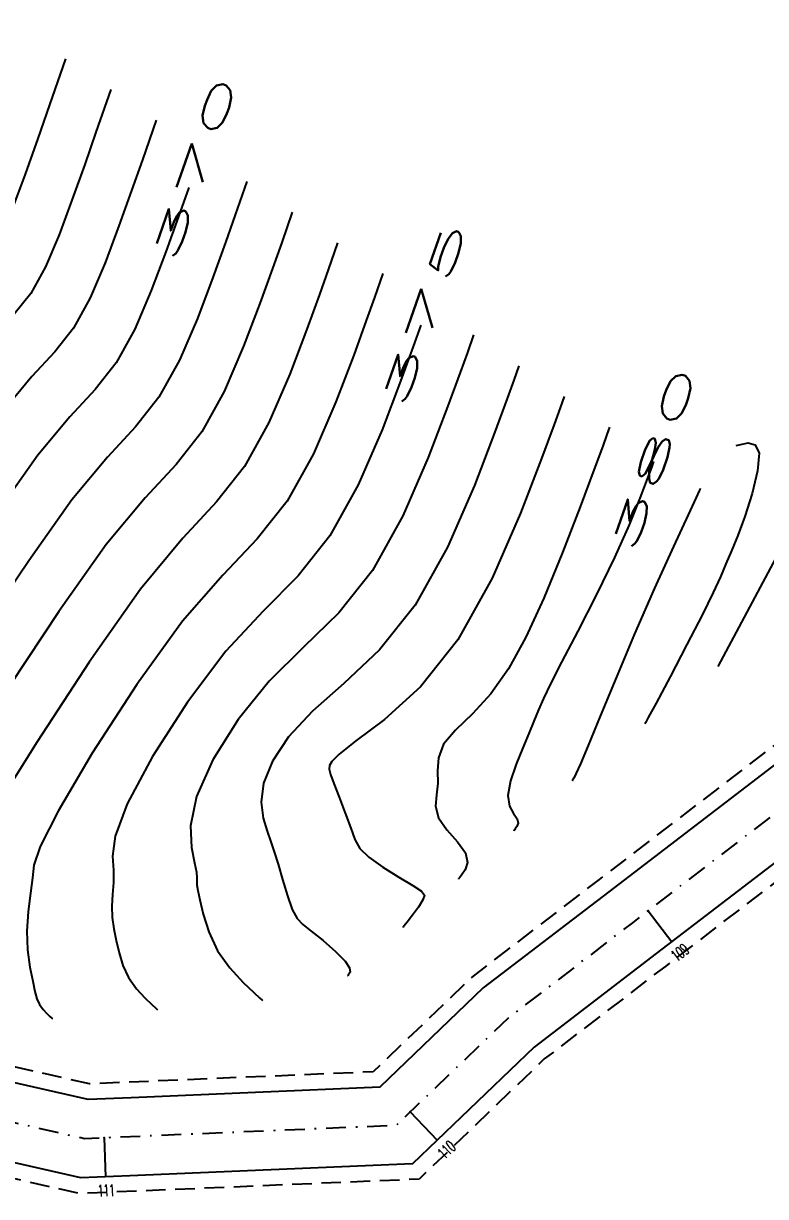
# Model space of a CAD drawing. Header units: millimetres. Extents: x 276147 to 291056, y 9594849 to 9609891.
# Drawn here: x 281249.5 to 281297.1, y 9596043.5 to 9596118.7 of the extents above; entities that cross this region are included whole.
import ezdxf
from ezdxf.enums import TextEntityAlignment as Align

# ---------------------------------------------------------------- set-up
doc = ezdxf.new("R2010")
doc.units = ezdxf.units.MM
doc.header["$LTSCALE"] = 10
for name, pattern in [('CONTINUO', [0]), ('DASHDOTX2', [50.8, 25.4, -12.7, 0, -12.7]), ('HIDDEN', [0.375, 0.25, -0.125])]:
    doc.linetypes.add(name, pattern=pattern)
for name, color, linetype in [('Curvas mestras', 30, 'Continuous'), ('Curvas simples', 9, 'Continuous'), ('Curvas texto', 2, 'Continuous'), ('TG', 7, 'CONTINUO')]:
    doc.layers.add(name, color=color, linetype=linetype)
doc.styles.add('ROMAND', font='romand', dxfattribs={"height": 0.2})
doc.styles.add('SIMPLEX', font='simplex', dxfattribs={"height": 0.2})

msp = doc.modelspace()

# ---------------------------------------------------------------- linework, layer by layer
at = {"color": 8, "linetype": 'HIDDEN', "ltscale": 0.5, "elevation": 160.1796621240507, "flags": 128}
for points in [[(281705.3257447103, 9596186.097807938), (281671.0420966857, 9596148.442213606), (281618.3708522619, 9596117.96751722), (281612.1522653525, 9596096.604426004), (281614.0101236665, 9596087.174232556), (281610.8053393826, 9596082.23393807), (281604.9222878393, 9596084.156284798), (281599.9496397175, 9596090.860116001), (281593.3803922225, 9596109.605399935), (281582.0417510347, 9596127.327627068), (281572.6046193693, 9596134.304534238), (281559.9765863478, 9596134.674678959), (281544.3286989689, 9596118.564739116), (281540.658778394, 9596097.818736246), (281537.5093358072, 9596080.228775298), (281520.4284557049, 9596075.011032958), (281502.0332003358, 9596069.391784875), (281494.509547525, 9596070.404022079), (281490.7256996009, 9596076.43605404), (281493.2584685785, 9596098.132715838), (281480.0995632795, 9596101.385524807), (281449.2964902226, 9596100.548274204), (281430.0223790895, 9596096.12669182), (281411.9683109509, 9596097.93913607), (281407.5724122446, 9596102.453821631), (281411.4039140878, 9596110.665556196), (281403.1008950184, 9596132.470582576), (281380.8081796909, 9596137.376344452), (281359.9408718039, 9596130.859888002), (281347.0544783977, 9596114.790196389), (281314.7314768742, 9596091.261051774), (281302.0196165714, 9596075.766356803), (281286.4640279276, 9596063.849675173), (281278.3709921193, 9596057.649837077), (281271.9708323478, 9596051.505744739), (281253.7808607005, 9596050.73446907), (281235.6029599643, 9596054.86117104), (281221.8458024181, 9596066.889702521), (281218.7834329222, 9596074.38328282), (281220.4968017068, 9596082.605134564), (281229.7359844254, 9596099.331536198), (281236.8484486804, 9596107.608992774), (281236.979980318, 9596119.127903767), (281235.6370826386, 9596129.28381643), (281234.0505352953, 9596141.282374846), (281212.8134960154, 9596149.146566434), (281092.4168111571, 9596154.564297132), (281072.9977757005, 9596155.438134354), (281065.8047075431, 9596158.14915656), (281063.8059635049, 9596165.040728634), (281066.3762022938, 9596173.094204625), (281071.6566353667, 9596181.153613526), (281081.5611500744, 9596198.655863922), (281101.2580152763, 9596233.462159524), (281110.9768763188, 9596250.636341654), (281122.9105798664, 9596265.854385952), (281139.2392582729, 9596279.071111804), (281144.5124366145, 9596320.34150084), (281144.6678345738, 9596400.540929634), (281142.6738615293, 9596440.915119793), (281132.673374487, 9596479.71147487), (281130.7173237967, 9596498.969147392), (281132.9373055062, 9596519.560689582), (281123.2639871383, 9596537.496452231), (281115.0194181657, 9596617.069980796), (281104.5392557544, 9596635.017106473), (281094.1622148029, 9596652.131000444), (281062.9990502925, 9596703.525525687), (281028.0758804538, 9596751.42602632), (281004.8557222936, 9596889.161327347), (280985.2271627478, 9596924.87591348), (280973.6552831217, 9596941.402191738), (280950.7410745324, 9596974.150890775), (280928.3153482458, 9597006.224941807), (280925.6195852169, 9597024.964569218), (280925.2975179172, 9597044.877213322), (280917.2359068681, 9597124.57081029), (280911.1712139401, 9597184.52373918), (280889.6831715604, 9597262.502901934), (280877.7477164246, 9597278.852490822), (280862.055065255, 9597314.685484517), (280856.3541850812, 9597353.476188295), (280854.639876525, 9597373.434056284), (280854.116042565, 9597382.033457942), (280871.520011573, 9597404.084292108), (280905.668337576, 9597426.436078487), (280910.5490067642, 9597446.52226166), (280951.9025449565, 9597502.510226574), (280957.1189760176, 9597513.160656158), (280912.2559968092, 9597626.929295046), (280886.4466186127, 9597649.84623889), (280803.0956212914, 9597671.772893883), (280795.5081167346, 9597683.569792682), (280779.3586608997, 9597708.67864036)], [(281710.5178374354, 9596181.402838333), (281675.4873313782, 9596142.926929222), (281624.307053171, 9596113.31488082), (281619.3497790786, 9596096.28485452), (281621.4263888606, 9596085.744313402), (281613.7482014651, 9596073.908101201), (281600.6285639192, 9596078.195075762), (281593.6947889923, 9596087.542782567), (281587.0441809219, 9596106.520228112), (281576.8415557245, 9596122.466869175), (281570.2070225818, 9596127.371804645), (281562.8511565771, 9596127.587415023), (281550.8473176515, 9596115.229125477), (281547.550488274, 9596096.592201235), (281543.6457749243, 9596074.783975355), (281522.4734780471, 9596068.316416942), (281502.6155564374, 9596062.250364274), (281490.3236323596, 9596063.904127834), (281483.4874242715, 9596074.802088458), (281485.5904618715, 9596092.817507926), (281479.3410703855, 9596094.362323103), (281450.1828653127, 9596093.569781242), (281430.4670404004, 9596089.0468674), (281408.7319094135, 9596091.228852794), (281399.1852311144, 9596101.033503352), (281403.8083725086, 9596110.941892164), (281397.904403359, 9596126.446638325), (281381.1197991235, 9596130.14027862), (281364.0658912837, 9596124.81467321), (281351.9303354857, 9596109.681297015), (281319.5752295485, 9596086.128782371), (281306.9185099731, 9596070.701299338), (281290.7209629054, 9596058.29283213), (281282.937430859, 9596052.330095816), (281274.9102619792, 9596044.624090252), (281253.1431036982, 9596043.701137766), (281232.327572161, 9596048.426628146), (281215.9921594214, 9596062.709449701), (281211.4940514419, 9596073.71626432), (281213.8592733805, 9596085.066129155), (281223.9570691917, 9596103.346943974), (281229.8780090109, 9596110.237709327), (281229.9747168267, 9596118.706916755), (281228.6974866962, 9596128.366206406), (281227.6639062291, 9596136.182850303), (281211.4073002868, 9596142.202760234), (281092.1021365739, 9596147.57137357), (281071.5708639357, 9596148.495260356), (281060.0576341382, 9596152.834524348), (281056.4892279477, 9596165.13821506), (281059.9978339799, 9596176.131930728), (281065.6766406024, 9596184.799368419), (281075.468991096, 9596202.103413628), (281095.1658562979, 9596236.909709232), (281105.1438604567, 9596254.541822702), (281117.8909552532, 9596270.797116162), (281132.6517374361, 9596282.744758626), (281137.513299567, 9596320.793644417), (281137.6674998371, 9596400.374957068), (281135.7175383865, 9596439.857995542), (281125.76273324, 9596478.477130141), (281123.6791015143, 9596498.990861015), (281125.744705554, 9596518.150466044), (281116.4442590884, 9596535.394869061), (281108.2124486681, 9596614.84525679), (281098.5236189183, 9596631.437236797), (281088.1766027751, 9596648.501613624), (281057.1675960032, 9596699.64190077), (281021.4475676514, 9596748.635369822), (280998.1501936199, 9596886.828693196), (280979.2754088979, 9596921.171769831), (280967.9212277801, 9596937.38714387), (280945.0056382589, 9596970.137815801), (280921.6238898133, 9597003.579202123), (280918.6276817167, 9597024.407376846), (280918.3032270725, 9597044.46762471), (280910.2714493166, 9597123.86630265), (280904.2661006415, 9597183.232579943), (280883.2747300601, 9597259.409342542), (280871.6426774854, 9597275.343320373), (280855.2660766902, 9597312.738061812), (280849.3979144628, 9597352.667008877), (280847.6581155221, 9597372.921634253), (280846.9665996198, 9597384.273748573), (280866.7319753881, 9597409.316485843), (280899.5195873695, 9597430.777616875), (280904.0800883559, 9597449.546161648), (280945.8950794268, 9597506.15888102), (280949.4739875075, 9597513.465966662), (280906.3575799417, 9597622.805450775), (280883.0489782383, 9597643.501877958), (280798.6812780778, 9597665.69599096), (280789.6207265427, 9597679.783153443), (280773.4712707121, 9597704.892001115)]]:
    msp.add_lwpolyline(points, dxfattribs=at)
at = {"linetype": 'Continuous'}
for p in [(281289.5886351176, 9596061.83436715, 160.1796621240507), (281289.5886351176, 9596061.83436715, 160.1796621240507), (281274.3454802627, 9596048.933644641, 160.1796621240507), (281274.3454802627, 9596048.933644641, 160.1796621240507), (281254.7118040306, 9596047.270797297, 160.1796621240507), (281254.7118040306, 9596047.270797297, 160.1796621240507)]:
    msp.add_point(p, dxfattribs=at)
at = {"layer": 'Curvas mestras', "linetype": 'CONTINUO'}
for points in [[(281260.1490611833, 9596108.217681294, -90.63365274955552), (281259.4906978459, 9596106.352051208, -90.58573387455218), (281258.6785602745, 9596104.090284912, -90.5279208641409), (281257.7449657418, 9596101.596543463, -90.46494436691543), (281256.6884410878, 9596099.131159317, -90.40536475382069), (281255.4990620575, 9596096.978513269, -90.35870007713353), (281254.1457189004, 9596095.267382793, -90.3297947126234), (281252.5125489373, 9596093.504154066, -90.30479927334491), (281250.4625030024, 9596091.039612938, -90.26519081447302), (281247.9519067128, 9596087.509227427, -90.1999007371164)], [(281275.0302319903, 9596099.389857352, -85.04196607452135), (281274.5365115957, 9596098.011861365, -85.00672144317335), (281273.7285525439, 9596095.801154783, -84.95049772390891), (281272.53936126, 9596092.674755424, -84.87192048565751), (281271.005567484, 9596089.14476231, -84.78703534285566), (281269.1897035356, 9596085.872045495, -84.71624301137902), (281267.148721164, 9596083.305422658, -84.6731075124375), (281264.9172558562, 9596081.045510922, -84.64384626326185), (281262.5243625318, 9596078.480877006, -84.6078400518422), (281260.0558915908, 9596075.216483705, -84.550420631273), (281257.8248723833, 9596071.722893033, -84.48072416617336), (281256.2011307486, 9596068.687066073, -84.41383786408963), (281255.4305741078, 9596066.61962517, -84.36155799860401), (281255.2634302363, 9596065.325841777, -84.3225173584328), (281255.3260074992, 9596064.434651606, -84.29205791631514), (281255.320543809, 9596063.636479026, -84.26601238091499), (281255.2529922972, 9596062.867721004, -84.24217705215821), (281255.2052356418, 9596062.12626316, -84.2188389656043), (281255.2405805708, 9596061.405856516, -84.19452255681651), (281255.3480319964, 9596060.683704719, -84.16870152551238), (281255.4980188777, 9596059.932875797, -84.14108693870051), (281255.6748980788, 9596059.137855316, -84.11148441928933), (281255.9187250818, 9596058.328800896, -84.08007814161502), (281256.283484266, 9596057.54728469, -84.04714671804365), (281256.7913763517, 9596056.836155523, -84.0136486081432), (281257.3374793784, 9596056.243347993, -83.98326073403271), (281257.7850887234, 9596055.81807141, -83.96033977999141), (281258.0333522713, 9596055.589291664, -83.94785938856919), (281258.1248179459, 9596055.50500407, -83.94326133603718), (281258.1378841869, 9596055.492963562, -83.94260449587867)], [(281289.9392182849, 9596090.636491928, -79.45216096462937), (281289.804851239, 9596090.26733672, -79.442761394163), (281289.529568954, 9596089.52239483, -79.42387639349587), (281289.0602540007, 9596088.282714996, -79.39267432110185), (281288.3699892849, 9596086.581032932, -79.35076821196387), (281287.4384030417, 9596084.488003127, -79.30088226767523), (281286.2843040178, 9596082.118920408, -79.24641701046173), (281285.0832109769, 9596079.767626116, -79.19347799793152), (281284.0498191848, 9596077.772597939, -79.14884705780102), (281283.3420422146, 9596076.376037339, -79.11729096705366), (281282.8906638332, 9596075.435026886, -79.09551590066664), (281282.5696841102, 9596074.71037091, -79.07821295756415), (281282.2694394159, 9596073.994346501, -79.06077663480792), (281281.9456013261, 9596073.205119805, -79.04141516008215), (281281.5701767247, 9596072.292332726, -79.01904027748648), (281281.1428859326, 9596071.239842352, -78.9931286163305), (281280.7742950445, 9596070.168377535, -78.9654168669044), (281280.6026876027, 9596069.232888298, -78.93820672013365), (281280.7125502628, 9596068.549116952, -78.91359497073833), (281280.9732141487, 9596068.075988866, -78.89285864200471), (281281.200214513, 9596067.733228695, -78.87707006939715), (281281.2552580548, 9596067.455398623, -78.86686097181203), (281281.1847193068, 9596067.236428022, -78.8611015183528), (281281.0811392592, 9596067.085087787, -78.85822149281418), (281281.018332309, 9596067.00444233, -78.8568395928273), (281280.9951924857, 9596066.974731054, -78.85633048714632), (281280.9918872264, 9596066.970486876, -78.85625775853671)]]:
    msp.add_polyline3d(points, dxfattribs=at)
at = {"layer": 'Curvas simples', "linetype": 'CONTINUO'}
for points in [[(281252.2481850748, 9596116.466154255, -94.0647590397534), (281251.220358699, 9596113.514375659, -93.98866475451766), (281250.4632091954, 9596111.35616472, -93.93314132842036), (281249.6485645155, 9596109.063763991, -93.87437478897888), (281248.868328631, 9596106.949616289, -93.82075869154917)], [(281255.1540716783, 9596114.497972809, -92.94119431377882), (281254.1965928605, 9596111.74881087, -92.87032741951091), (281253.4723727469, 9596109.68812755, -92.81733885217952), (281252.6585627695, 9596107.405937968, -92.75889016498374), (281251.8272073347, 9596105.165258681, -92.70215392336516), (281250.9615899302, 9596103.125718523, -92.65269654345721), (281250.0228050667, 9596101.42110038, -92.61568291144474), (281248.9605038801, 9596100.07795563, -92.59299376784148)], [(281258.0599582816, 9596112.529791359, -91.81762958774604), (281257.1728270216, 9596109.983246082, -91.75199008462042), (281256.4815352968, 9596108.02008938, -91.70153636342414), (281255.6685610231, 9596105.74811194, -91.64340554104686), (281254.7860860386, 9596103.380901076, -91.58354915518115), (281253.8250150093, 9596101.128438922, -91.52903065873804), (281252.7609335625, 9596099.19980683, -91.48719149434734), (281251.5531113887, 9596097.672668708, -91.46139422387611), (281250.0955514874, 9596096.099034823, -91.4390864700803), (281248.2659399217, 9596093.899497993, -91.40373699468589)], [(281263.8717324912, 9596108.59342946, -89.57050014819512), (281263.1252953446, 9596106.452116502, -89.5153154144904), (281262.4998603953, 9596104.684013039, -89.46993138573865), (281261.6885585283, 9596102.432458883, -89.41243624008754), (281260.7038444459, 9596099.81218586, -89.34633959873142), (281259.5518661685, 9596097.133880712, -89.28169890181422), (281258.2371905533, 9596094.757219715, -89.23020865991973), (281256.7383264116, 9596092.862096872, -89.19819520119606), (281254.9295473899, 9596090.909274306, -89.17051208912417), (281252.6590650833, 9596088.179727888, -89.12664465428364), (281249.8862871303, 9596084.266418163, -89.05406950894073), (281247.0153972971, 9596080.0102283, -88.9722280269165)], [(281266.7776190945, 9596106.625248011, -88.44693542216234), (281266.1015295059, 9596104.686551714, -88.39697807948372), (281265.5090239447, 9596103.015974868, -88.3541288768433), (281264.6985567821, 9596100.774632858, -88.2969516160924), (281263.6627241491, 9596098.027828248, -88.2277348103494), (281262.415291248, 9596095.136601117, -88.1580330171532), (281260.975318049, 9596092.53592616, -88.10171726284571), (281259.3309339228, 9596090.456810957, -88.06659569000149), (281257.3465448398, 9596088.314393546, -88.03622489233064), (281254.8556281641, 9596085.319842834, -87.98809847407071), (281251.820668545, 9596081.023607895, -87.90823822802886), (281248.7201877529, 9596076.333254455, -87.81677840984455)], [(281269.683505698, 9596104.657066561, -87.32337069618782), (281269.0777636677, 9596102.920986926, -87.27864074459333), (281268.518186496, 9596101.3479377, -87.23832642080063), (281267.7085550361, 9596099.116806835, -87.1814669920972), (281266.6216028525, 9596096.243470639, -87.10913004222354), (281265.278716327, 9596093.139321515, -87.03436713243403), (281263.7134465446, 9596090.314632606, -86.97322584574837), (281261.9235414342, 9596088.051525038, -86.93499617874883), (281259.76354329, 9596085.719512785, -86.9019376754554), (281257.0521902455, 9596082.459957784, -86.8495523140559), (281253.755048962, 9596077.780798629, -86.76240700008614), (281250.4249782086, 9596072.656280605, -86.66132879283069), (281247.7616662834, 9596068.427226663, -86.57620969201932)], [(281272.5893923043, 9596102.688886117, -86.19980600286769), (281272.0539978287, 9596101.155422136, -86.16030340952821), (281271.5273490461, 9596099.679899532, -86.12252393192873), (281270.7185542899, 9596097.458980808, -86.06598234796232), (281269.5804825564, 9596094.459113032, -85.99052525384153), (281268.1421424052, 9596091.142041909, -85.91070122757489), (281266.4515750398, 9596088.093339045, -85.84473442847636), (281264.5345115144, 9596085.675860465, -85.80399872283718), (281262.3274382896, 9596083.361602787, -85.77246698227512), (281259.7445316814, 9596080.399849044, -85.72726185086916), (281256.8068723931, 9596076.339669641, -85.65318371136934), (281253.9631557061, 9596071.929294493, -85.56574428963043), (281251.768983289, 9596068.21674187, -85.48813304249464), (281250.612938461, 9596065.9613697, -85.43743301028414), (281250.2155360956, 9596064.76788043, -85.40630100734089), (281250.1302737115, 9596063.952315148, -85.38128737822669), (281250.0022153239, 9596062.96410693, -85.3514755048349), (281249.8426849543, 9596061.786266834, -85.31608136489783), (281249.7545691287, 9596060.535200913, -85.27685415200219), (281249.8109071403, 9596059.320384042, -85.23591507380152), (281249.9653413714, 9596058.223571418, -85.19687371872388), (281250.1416609808, 9596057.319590062, -85.16371190795005), (281250.283696195, 9596056.657632038, -85.13916913800901), (281250.4154305164, 9596056.184351556, -85.12101589326315), (281250.5808835189, 9596055.820768863, -85.1057804662527), (281250.8066135546, 9596055.504710566, -85.09089238379639), (281251.0493261226, 9596055.241240667, -85.07738666337937), (281251.2482634998, 9596055.052229516, -85.06719959669536), (281251.3586027425, 9596054.950549513, -85.06165275469212), (281251.3992540425, 9596054.913088253, -85.05960917440504), (281251.4050613706, 9596054.907736361, -85.05931722503416)], [(281278.4011665114, 9596098.752523215, -83.95267653060412), (281278.0064661516, 9596097.62429256, -83.92362873951473), (281277.5456751444, 9596096.34382319, -83.89091893421985), (281276.7385507977, 9596094.143328756, -83.83501309991382), (281275.4982409641, 9596090.890397819, -83.75331569733365), (281273.8689925632, 9596087.147482708, -83.66336945807822), (281271.9278310313, 9596083.650751937, -83.58775161424686), (281269.7629308166, 9596080.934985852, -83.54221633475069), (281267.5070744253, 9596078.729420057, -83.51522555682138), (281265.3041943799, 9596076.56190397, -83.48841819990454), (281263.3049107877, 9596074.093297767, -83.44765755123493), (281261.6865880612, 9596071.516491575, -83.39570406285614), (281260.6332782049, 9596069.15738927, -83.3395426529718), (281260.2482097527, 9596067.277879642, -83.28568295415286), (281260.3113243767, 9596065.883803124, -83.2387337094082), (281260.5217402853, 9596064.916987065, -83.20282844177237), (281260.6388712939, 9596064.308851121, -83.18054927707684), (281260.6632996377, 9596063.949174171, -83.16827270664768), (281260.655901153, 9596063.717324411, -83.16082376663368), (281260.6702529999, 9596063.491328001, -83.15313002725864), (281260.7307226184, 9596063.143837016, -83.14052929976279), (281260.8543777744, 9596062.546161529, -83.11846194936922), (281261.0660989633, 9596061.618078597, -83.08379972065134), (281261.4220196457, 9596060.473249245, -83.03914035742903), (281261.9860840157, 9596059.273801515, -82.9885130226289), (281262.7761391489, 9596058.167600479, -82.93640483249013), (281263.6256326368, 9596057.245456327, -82.88913483745685), (281264.3219149493, 9596056.583914302, -82.85347997586038), (281264.7081018019, 9596056.228034807, -82.83406605510069), (281264.850381852, 9596056.09692089, -82.8269135304985), (281264.8707070007, 9596056.078189759, -82.82589173401041)], [(281281.3070531174, 9596096.784342768, -82.82911183728405), (281280.9827003133, 9596095.858727772, -82.80529140456613), (281280.5548376943, 9596094.675785022, -82.77511644546436), (281279.7485490519, 9596092.485502733, -82.71952847591862), (281278.4571196676, 9596089.10604021, -82.63471092914963), (281276.7324186418, 9596085.150203103, -82.5397035532774), (281274.6659595274, 9596081.429458385, -82.4592601971494), (281272.3771414662, 9596078.564548047, -82.41132510426937), (281270.0968929917, 9596076.413328188, -82.38660481766831), (281268.0840252306, 9596074.642931936, -82.36899640099406), (281266.5494156749, 9596072.984565694, -82.34545872619171), (281265.5121942676, 9596071.425725013, -82.31519803034874), (281264.9435543163, 9596070.01797873, -82.2804824192103), (281264.7926839563, 9596068.802810024, -82.24369122567853), (281264.9207356245, 9596067.781357463, -82.20764892690616), (281265.1668555861, 9596066.944674945, -82.17529127988067), (281265.4023120896, 9596066.26046192, -82.14814393905951), (281265.6268583009, 9596065.602996932, -82.1220921097815), (281265.8723693726, 9596064.82320606, -82.09161096004797), (281266.1607496856, 9596063.833289409, -82.05338368736236), (281266.4740205471, 9596062.790552163, -82.01292590124334), (281266.7842304887, 9596061.913571538, -81.97796121556567), (281267.0848747526, 9596061.34948389, -81.95344169545248), (281267.4552253979, 9596060.959648123, -81.93323295554413), (281267.9959971915, 9596060.533980293, -81.90842907703743), (281268.7534963152, 9596059.923798038, -81.87322837617515), (281269.5563806068, 9596059.226023346, -81.83424632748623), (281270.1788943255, 9596058.598982776, -81.80120283926632), (281270.4582881503, 9596058.165505067, -81.78138983135838), (281270.4838344426, 9596057.906433515, -81.77238754459219), (281270.407806991, 9596057.767117593, -81.76934846272022), (281270.3542870603, 9596057.698398167, -81.76817094170516), (281270.3345688219, 9596057.673079804, -81.76773710312816), (281270.3317519295, 9596057.669462467, -81.76767511220217)], [(281284.212939721, 9596094.81616132, -81.7055471112512), (281283.9589344746, 9596094.093162984, -81.68695406955933), (281283.564000246, 9596093.007747853, -81.65931398936337), (281282.7585473032, 9596090.827675706, -81.60404381921083), (281281.415999371, 9596087.321682598, -81.51610614082571), (281279.5958437208, 9596083.152923506, -81.41603766849985), (281277.4040880225, 9596079.20816483, -81.3307687799938), (281274.9913511159, 9596076.194110239, -81.28043389386991), (281272.6867105585, 9596074.097236324, -81.25798409865504), (281270.8638570813, 9596072.7239599, -81.24957458182732), (281269.7909116911, 9596071.885470524, -81.24363609045074), (281269.3137274907, 9596071.412047707, -81.23770135637866), (281269.1725848623, 9596071.138745679, -81.23157879660405), (281269.1550511982, 9596070.905523678, -81.22428833905403), (281269.2378249458, 9596070.571974792, -81.21169675452663), (281269.4448925637, 9596070.002597116, -81.18888230455602), (281269.7808022216, 9596069.121277649, -81.15325955461273), (281270.1723729012, 9596068.08944109, -81.11158721396029), (281270.5269872964, 9596067.127901055, -81.07296025569352), (281270.7978293727, 9596066.397765126, -81.04359775824972), (281271.1212821872, 9596065.821319774, -81.01821544099633), (281271.6795260817, 9596065.261151427, -80.98865340518788), (281272.5781126396, 9596064.622160627, -80.94967655089252), (281273.616060448, 9596063.978519265, -80.90774982390255), (281274.5157583494, 9596063.446719348, -80.8722631849491), (281275.0569911654, 9596063.100242456, -80.8500450492397), (281275.2491366492, 9596062.840537464, -80.83767776316066), (281275.1589665461, 9596062.526047837, -80.82918233106872), (281274.8639586886, 9596062.062372873, -80.81991009172313), (281274.4844103103, 9596061.543755222, -80.81053447370917), (281274.1513217442, 9596061.111597382, -80.80305943087703), (281273.9640019814, 9596060.871076394, -80.79893800909892), (281273.894989649, 9596060.782463618, -80.79741959328791), (281273.8851310281, 9596060.769803932, -80.79720264763134)], [(281287.1188263245, 9596092.847979873, -80.58198238521842), (281286.9486834988, 9596092.363775179, -80.56953092160663), (281286.6812796855, 9596091.629120568, -80.55082487416482), (281286.1334398094, 9596090.146611277, -80.51324183217051), (281285.2337856115, 9596087.744470919, -80.45258569463883), (281284.1003918311, 9596084.812574988, -80.37926205756636), (281282.8986909526, 9596081.881208487, -80.30732693746953), (281281.7560588989, 9596079.382188907, -80.24837361325305), (281280.6476233333, 9596077.353456752, -80.20414462921005), (281279.510455354, 9596075.734483026, -80.17391972723684), (281278.325445389, 9596074.456651466, -80.15583402747549), (281277.2487781619, 9596073.418988707, -80.14344356048647), (281276.4804627207, 9596072.512432106, -80.12915956941688), (281276.1495215282, 9596071.647689665, -80.10746611395413), (281276.1010446924, 9596070.814544993, -80.08113801057013), (281276.1091377431, 9596070.022555344, -80.0550229504847), (281276.0196895128, 9596069.274289155, -80.03229866132861), (281275.96572209, 9596068.544377578, -80.00946360514766), (281276.1520448768, 9596067.800467938, -79.98134636363514), (281276.698056233, 9596067.0242695, -79.94495081735337), (281277.3815333516, 9596066.253744183, -79.9059817426282), (281277.8948453736, 9596065.540912822, -79.87231905627087), (281278.0154166577, 9596064.932333337, -79.84995629868033), (281277.860902354, 9596064.452683968, -79.8373403874252), (281277.6340138213, 9596064.121177025, -79.83103174573299), (281277.4964364074, 9596063.9445254, -79.8280047434059), (281277.4457494129, 9596063.879443277, -79.82688954544986), (281277.4385091275, 9596063.870145407, -79.826730203084)], [(281295.235739288, 9596091.676547794, -77.37844607428681), (281296.0108524672, 9596091.830654813, -77.36793668984004), (281296.4567876492, 9596091.714033209, -77.35516361627063), (281296.7076091008, 9596091.167152036, -77.3322080553302), (281296.610617095, 9596090.043160161, -77.2973230917382), (281296.2557796967, 9596088.579510683, -77.25648381342441), (281295.7937334279, 9596087.109736517, -77.21759590200637), (281295.3495400805, 9596085.895994639, -77.18673950657515), (281294.9459665423, 9596084.914945286, -77.16269279658118), (281294.580206975, 9596084.071874745, -77.14240843409473), (281294.2272065614, 9596083.250068419, -77.122564754009), (281293.7729296071, 9596082.24482314, -77.09874296988389), (281293.0810914348, 9596080.82943383, -77.06624993486591), (281292.0851292269, 9596078.899461057, -77.02299944086965), (281290.9973615572, 9596076.83951286, -76.97733266392291), (281290.0998258515, 9596075.15645993, -76.94019768127734), (281289.6013179397, 9596074.223595273, -76.9196356019497), (281289.41765729, 9596073.87990924, -76.91206012674635), (281289.3914197668, 9596073.830810519, -76.9109778984243)], [(281292.9306005341, 9596088.911617976, -78.33485294572571), (281292.9297540711, 9596088.90920868, -78.33479098745417), (281292.9284237939, 9596088.905553868, -78.33469792679213), (281292.9256980986, 9596088.898178386, -78.33451095505413), (281292.9210513354, 9596088.885903742, -78.33420200607767), (281292.9142173202, 9596088.869056214, -78.33378711485099), (281292.9049937226, 9596088.848332772, -78.33329318175353), (281292.8669532092, 9596088.766999088, -78.33139157839153), (281292.6687693974, 9596088.338580698, -78.32133105172804), (281292.1528878891, 9596087.219166838, -78.29500471663462), (281291.2211132509, 9596085.18755454, -78.24713513641879), (281290.0126838974, 9596082.513369003, -78.18376260951888), (281288.7261952021, 9596079.588942183, -78.11375688985251), (281287.5368012168, 9596076.776654426, -78.04547680177748), (281286.5258867148, 9596074.31908851, -77.98523782423266), (281285.7513931327, 9596072.428870577, -77.9388443831962), (281285.2488711014, 9596071.246634832, -77.9101912735172), (281284.964306956, 9596070.625018671, -77.89553383746212), (281284.8212902116, 9596070.344661565, -77.88921771078864), (281284.7525311898, 9596070.21599075, -77.8863815536283), (281284.7271984449, 9596070.16858561, -77.88533665981643), (281284.7235793377, 9596070.161813304, -77.88518738743412)], [(281305.4247789291, 9596088.556738371, -76.07094484593514), (281297.9567212715, 9596084.793170702, -76.09752765294652), (281294.059260199, 9596077.499808742, -75.93676844206905)]]:
    msp.add_polyline3d(points, dxfattribs=at)
at = {"layer": 'TG', "color": 3, "linetype": 'Continuous'}
for p, q in [((281289.5886351176, 9596061.83436715, 160.1796621240507), (281291.108969038, 9596059.849780349, 160.1796621240507)), ((281289.5886351176, 9596061.83436715, 160.1796621240507), (281291.1089690378, 9596059.84978035, 160.1796621240507)), ((281289.5886351176, 9596061.83436715, 160.1796621240507), (281291.1089690378, 9596059.84978035, 160.1796621240507)), ((281274.3454802627, 9596048.933644641, 160.1796621240507), (281276.0768008818, 9596047.130167743, 160.1796621240507)), ((281274.3454802627, 9596048.933644641, 160.1796621240507), (281276.0768008818, 9596047.130167743, 160.1796621240507)), ((281274.3454802624, 9596048.933644641, 160.1796621240507), (281276.0768008818, 9596047.130167743, 160.1796621240507)), ((281254.7118040306, 9596047.270797297, 160.1796621240507), (281254.8177117385, 9596044.773041595, 160.1796621240507)), ((281254.7118040308, 9596047.270797297, 160.1796621240507), (281254.8177117392, 9596044.773041597, 160.1796621240507)), ((281254.7118040308, 9596047.270797297, 160.1796621240507), (281254.8177117392, 9596044.773041597, 160.1796621240507))]:
    msp.add_line(p, q, dxfattribs=at)
at = {"layer": 'TG', "color": 1, "linetype": 'DASHDOTX2', "ltscale": 0.005, "elevation": 160.1796621240507, "flags": 128}
msp.add_lwpolyline([(281790.7268869359, 9596216.427577747), (281789.4419953647, 9596215.538653059), (281713.6258222786, 9596190.015370687), (281673.2647140323, 9596145.684571415), (281621.3389527166, 9596115.64119902), (281615.7510222154, 9596096.444640262), (281617.7182562636, 9596086.45927298), (281612.276770424, 9596078.071019635), (281602.7754258794, 9596081.175680282), (281596.8222143546, 9596089.201449282), (281590.2122865723, 9596108.062814023), (281579.4416533798, 9596124.897248125), (281571.4058209757, 9596130.83816944), (281561.4138714623, 9596131.13104699), (281547.5880083105, 9596116.896932298), (281544.1046333342, 9596097.205468744), (281540.5775553655, 9596077.506375324), (281521.4509668761, 9596071.66372495), (281502.3243783867, 9596065.821074575), (281492.4165899422, 9596067.154074958), (281487.1065619363, 9596075.61907125), (281489.424465225, 9596095.475111881), (281479.7203168323, 9596097.873923955), (281449.7396777679, 9596097.059027724), (281430.2447097449, 9596092.586779607), (281410.3501101822, 9596094.58399443), (281403.3788216795, 9596101.743662491), (281407.606143298, 9596110.803724177), (281400.5026491884, 9596129.458610447), (281380.9639894072, 9596133.758311536), (281362.0033815439, 9596127.837280607), (281349.4924069416, 9596112.235746702), (281317.1533532111, 9596088.69491707), (281304.4690632719, 9596073.23382807), (281288.5924954164, 9596061.071253652), (281280.6542114894, 9596054.989966448), (281273.4405471637, 9596048.064917497), (281253.4619821996, 9596047.21780342), (281233.9652660625, 9596051.643899594), (281218.9189809201, 9596064.799576113), (281215.1387421818, 9596074.049773568), (281217.1780375437, 9596083.83563186), (281226.8465268085, 9596101.339240085), (281233.3632288458, 9596108.923351051), (281233.4773485725, 9596118.917410262), (281232.1672846674, 9596128.82501142), (281230.8572207621, 9596138.732612574), (281212.1103981511, 9596145.674663335), (281092.2594738657, 9596151.067835353), (281072.2843198184, 9596151.966697356), (281062.9311708404, 9596155.491840454), (281060.1475957258, 9596165.089471845), (281063.1870181368, 9596174.613067677), (281068.6666379847, 9596182.976490973), (281078.515070585, 9596200.379638772), (281098.2119357871, 9596235.18593438), (281108.0603683878, 9596252.589082178), (281120.4007675595, 9596268.325751055), (281135.9454978545, 9596280.907935213), (281141.0128680904, 9596320.567572625), (281141.1676672056, 9596400.45794335), (281139.1956999575, 9596440.386557667), (281129.2180538635, 9596479.094302505), (281127.1982126556, 9596498.980004204), (281129.3410055299, 9596518.855577812), (281119.8541231133, 9596536.445660645), (281111.6159334168, 9596615.957618793), (281101.5314373364, 9596633.227171635), (281091.1694087888, 9596650.31630703), (281060.0833231477, 9596701.58371323), (281024.7617240526, 9596750.030698072), (281001.5029579565, 9596887.99501027), (280982.2512858229, 9596923.023841655), (280970.7882554504, 9596939.3946678), (280947.8733563958, 9596972.144353287), (280924.9696190296, 9597004.902071966), (280922.1236334663, 9597024.68597303), (280921.8003724947, 9597044.672419015), (280913.7536780926, 9597124.218556473), (280907.7186572907, 9597183.87815956), (280886.4789508103, 9597260.956122238), (280874.6951969551, 9597277.097905597), (280858.6605709725, 9597313.711773163), (280852.876049772, 9597353.071598586), (280851.1489960236, 9597373.17784527), (280850.5413210922, 9597383.153603258), (280869.1259934803, 9597406.700388975), (280902.5939624727, 9597428.606847681), (280907.3145475598, 9597448.034211652), (280948.8988121914, 9597504.334553793), (280953.2964817624, 9597513.313311411), (280909.3067883757, 9597624.867372911), (280884.7477984255, 9597646.674058424), (280800.8884496848, 9597668.734442422), (280792.5644216387, 9597681.676473062), (280757.4817696955, 9597736.22227156)], dxfattribs=at)
at = {"layer": 'TG', "color": 8, "linetype": 'CONTINUO', "elevation": 160.1796621240507}
for points in [[(281256.4608778795, 9596049.847206349), (281253.6897525568, 9596049.729707457), (281235.1350474208, 9596053.941950629), (281221.0095677038, 9596066.292523542), (281217.74209271, 9596074.287994461), (281219.5485833742, 9596082.95670522), (281228.9104251059, 9596099.905165877), (281235.8526715846, 9596107.98452371), (281235.9792283905, 9596119.067762764), (281234.6457117895, 9596129.152729284), (281233.138159714, 9596140.553871335), (281212.6126109111, 9596148.154594122), (281092.371857645, 9596153.565308053), (281072.7939311625, 9596154.446295213), (281064.9836970562, 9596157.389923384), (281062.7607155676, 9596165.054655263), (281063.9144374097, 9596168.669677805)], [(281256.376151714, 9596044.839121237), (281253.2342118415, 9596044.705899382), (281232.7954847039, 9596049.345848558), (281216.828394135, 9596063.306628678), (281212.5353916529, 9596073.81155268), (281214.8074917127, 9596084.7145585), (281224.7826285106, 9596102.773314293), (281230.8737861064, 9596109.86217839), (281230.9754687538, 9596118.767057756), (281229.6888575449, 9596128.497293552), (281228.5762818096, 9596136.91135381), (281211.6081853905, 9596143.194732549), (281092.1470900855, 9596148.57036265), (281071.7747084732, 9596149.487099495), (281060.8786446241, 9596153.59375752), (281057.5344758839, 9596165.124288425), (281058.4719091589, 9596168.061601646)], [(281534.5445958627, 9596078.277511867), (281520.7206017539, 9596074.054659242), (281502.1163940644, 9596068.371581933), (281493.9115596443, 9596069.475465763), (281489.6916602681, 9596076.202630384), (281492.1630390491, 9596097.373400426), (281479.9912071516, 9596100.382210283), (281449.4231152355, 9596099.551346641), (281430.0859021338, 9596095.11528833), (281411.5059678739, 9596096.980524173), (281406.3742435115, 9596102.250919024), (281410.3188367193, 9596110.705032766), (281402.358539067, 9596131.610019114), (281380.8526967525, 9596136.342620762), (281360.5301603012, 9596129.996285895), (281347.7510294101, 9596114.060353622), (281315.4234415416, 9596090.527870432), (281302.7194584856, 9596075.042777168), (281287.072161496, 9596063.055840457), (281279.0233405107, 9596056.889874045), (281272.3907508666, 9596050.522651242), (281256.4608778802, 9596049.84720635)], [(281533.9603037659, 9596072.870944813), (281522.1813319984, 9596069.272790663), (281502.5323627084, 9596063.27056722), (281490.9216202404, 9596064.832684157), (281484.5214636043, 9596075.035512116), (281486.6858914011, 9596093.576823346), (281479.4494265129, 9596095.365637636), (281450.0562402998, 9596094.56670881), (281430.4035173559, 9596090.058270888), (281409.1942524902, 9596092.187464692), (281400.3833998471, 9596101.236405965), (281404.893449877, 9596110.902415598), (281398.6467593098, 9596127.30720179), (281381.0752820614, 9596131.174002308), (281363.4766027866, 9596125.678275324), (281351.2337844731, 9596110.411139783), (281318.8832648804, 9596086.861963715), (281306.2186680585, 9596071.424878977), (281290.1128293371, 9596059.086666852), (281282.2850824675, 9596053.090058854), (281274.4903434605, 9596045.607183753), (281256.3761517141, 9596044.83912124)]]:
    msp.add_lwpolyline(points, dxfattribs=at)

# ---------------------------------------------------------------- texts
at = {"layer": 'Curvas texto', "extrusion": (-0.0200587750042602, 0.03274469824035457, 0.999262443146182), "style": 'SIMPLEX'}
for s, rotation, width, p, p2 in [('370', 219.3180756051401, 3.299405133660537, (-5252478.017205447, -8029982.012772277, 308489.3670167997), (-5252487.862766834, -8029990.076459141, 308489.3670167997)), ('375', 219.2685670298522, 3.299404980860481, (-5252485.676862493, -8029966.171801361, 308494.3670167997), (-5252495.52938748, -8029974.226977414, 308494.3670167997)), ('380', 219.1690500039989, 3.299405080342654, (-5252493.363811893, -8029950.359223747, 308499.3670168), (-5252503.230313342, -8029958.397275052, 308499.3670168))]:
    msp.add_text(s, height=1.5, rotation=rotation, dxfattribs=dict(at, width=width)).set_placement(p, p2, align=Align.FIT)
at = {"layer": 'TG', "color": 5, "extrusion": (-0.04896324258325162, -0.03767149047892354, 0.998089905610126), "style": 'ROMAND', "width": 0.5499999983636916}
msp.add_text('109', height=0.75, rotation=89.98057407809489, dxfattribs=at).set_placement((-7433978.578569458, 6062896.867664508, -375110.9283676867), (-7433978.578196507, 6062897.967664441, -375110.9283676867), align=Align.FIT)
at = {"layer": 'TG', "color": 5, "extrusion": (-0.04447693258878329, -0.04287589983502145, 0.998089905610126), "style": 'ROMAND', "width": 0.5403508751280445}
msp.add_text('110', height=0.75, rotation=89.98057402956859, dxfattribs=at).set_placement((-6713420.070805714, 6849350.760985515, -423789.5789684711), (-6713420.070432762, 6849351.860985448, -423789.5789684711), align=Align.FIT)
at = {"layer": 'TG', "color": 5, "extrusion": (-0.06171710658071618, -0.002745737510121503, 0.998089905610126), "style": 'ROMAND', "width": 0.6039215670865504}
msp.add_text('111', height=0.75, rotation=89.98057402959327, dxfattribs=at).set_placement((-9574060.573299916, 706132.259579867, -43546.57993974389), (-9574060.572926965, 706133.359579801, -43546.57993974389), align=Align.FIT)

doc.saveas('drawing.dxf')
